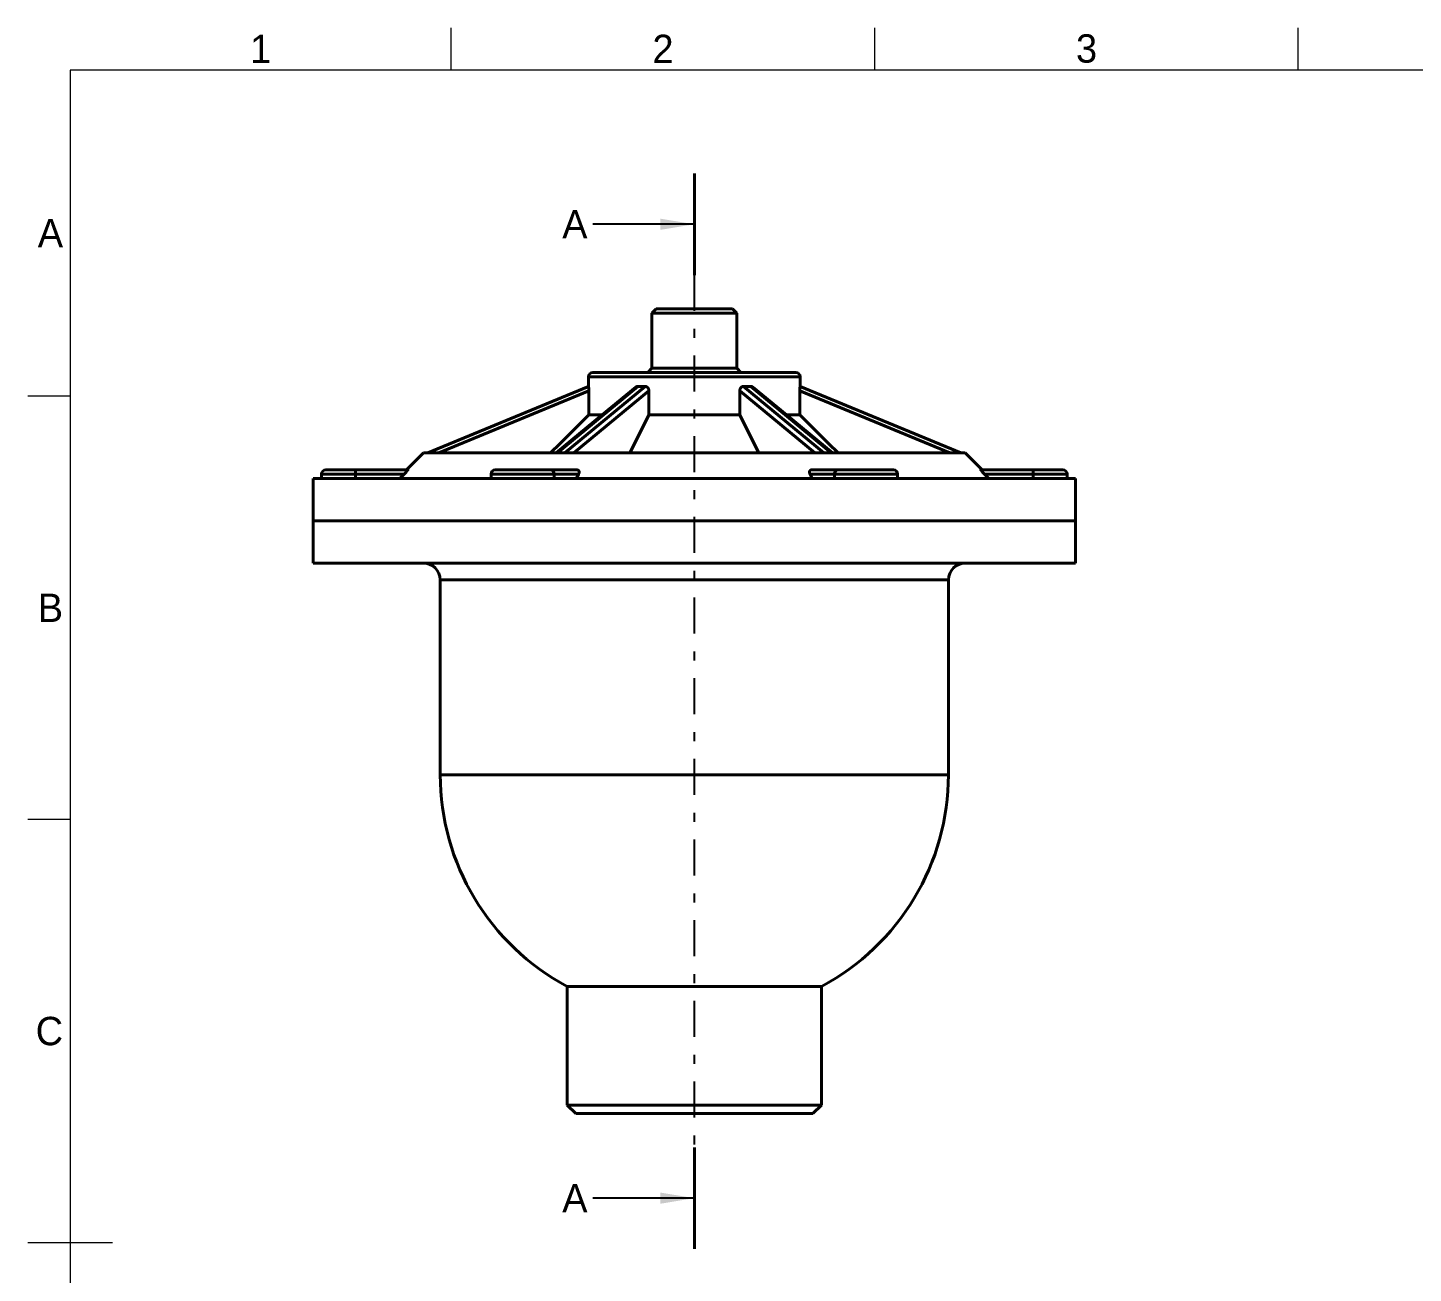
# Model space of a CAD drawing. Header units: millimetres. Extents: x 15 to 415, y 5 to 292.
# Drawn here: x 15 to 178.6, y 144.9 to 292 of the extents above; entities that cross this region are included whole.
import ezdxf

# ---------------------------------------------------------------- set-up
doc = ezdxf.new("R2010")
doc.units = ezdxf.units.MM
doc.linetypes.add('SectionLineISO', pattern=[13.758333, 4.233333, -2.116667, 1.058333, -2.116667, 4.233333])
for name, color, linetype in [('Annotations', 7, 'Continuous'), ('Border', 7, 'Continuous'), ('Geometries', 7, 'Continuous')]:
    doc.layers.add(name, color=color, linetype=linetype)
doc.styles.add('Shapr5', font='txt', dxfattribs={"height": 3.3495})
doc.styles.add('Shapr6', font='txt', dxfattribs={"height": 6.699})
doc.dimstyles.new('ISO-25', dxfattribs={"dimtxt": 2.5, "dimasz": 2.5, "dimexe": 1.25, "dimexo": 0.625, "dimtad": 1, "dimtxsty": 'Standard', "dimcen": 2.5, "dimadec": 0, "dimazin": 0, "dimtfac": 1, "dimtmove": 0, "dimatfit": 3, "dimfxl": 1, "dimarcsym": 0})

# ---------------------------------------------------------------- blocks, each defined once
blk = doc.blocks.new('*U2')
at = {"layer": 'Annotations', "linetype": 'Continuous', "lineweight": 40}
for p, q in [((93.7, 262.79), (93.7, 274.79)), ((93.7, 147.79), (93.7, 159.79))]:
    blk.add_line(p, q, dxfattribs=at)
at = {"layer": 'Annotations', "linetype": 'SectionLineISO', "lineweight": -3, "flags": 128}
blk.add_lwpolyline([(93.7, 153.79), (93.7, 268.79)], dxfattribs=at)
at = {"layer": 'Annotations', "linetype": 'Continuous', "lineweight": -3, "char_height": 3.35, "width": 500, "attachment_point": 4, "style": 'Shapr6'}
for insert in [(78.1, 268.79), (78.1, 153.79)]:
    blk.add_mtext('A', dxfattribs=dict(at, insert=insert))
at = {"layer": 'Annotations', "linetype": 'Continuous', "lineweight": -3}
for points in [[(93.7, 268.79), (81.7, 268.79)], [(93.7, 153.79), (81.7, 153.79)]]:
    blk.add_leader(points, dimstyle='ISO-25', override={"dimasz": 4}, dxfattribs=at)

msp = doc.modelspace()

# ---------------------------------------------------------------- linework, layer by layer
at = {"layer": 'Border', "linetype": 'Continuous', "lineweight": 15}
for p, q in [((65, 287), (65, 292)), ((115, 287), (115, 292)), ((165, 287), (165, 292)), ((410, 287), (20, 287)), ((20, 287), (20, 10)), ((20, 248.5), (15, 248.5)), ((20, 198.5), (15, 198.5)), ((25, 148.5), (15, 148.5))]:
    msp.add_line(p, q, dxfattribs=at)
at = {"layer": 'Geometries', "linetype": 'Continuous', "lineweight": 40}
for p, q in [((88.6973, 258.287), (89.1973, 258.787)), ((89.1973, 258.787), (98.1973, 258.787)), ((98.6973, 258.287), (98.1973, 258.787)), ((98.6973, 258.287), (88.6973, 258.287)), ((88.6973, 258.287), (88.6973, 251.787)), ((98.6973, 258.287), (98.6973, 251.787)), ((106.1973, 250.787), (81.1973, 250.787)), ((81.1973, 250.787), (81.1973, 249.6418)), ((81.6973, 251.287), (88.1973, 251.287)), ((88.1973, 251.287), (88.6973, 251.787)), ((88.1973, 251.287), (99.1973, 251.287)), ((88.6973, 251.787), (98.6973, 251.787)), ((99.1973, 251.287), (98.6973, 251.787)), ((99.1973, 251.287), (105.6973, 251.287)), ((106.1973, 249.6418), (106.1973, 250.787)), ((62.234, 241.787), (81.1973, 249.6418)), ((81.2373, 249.1172), (63.5406, 241.787)), ((87.0193, 249.6459), (77.5326, 241.787)), ((78.3987, 241.787), (87.8853, 249.6459)), ((88.3333, 249.1172), (79.4849, 241.787)), ((81.1973, 249.6418), (81.2073, 249.6459)), ((81.2373, 246.287), (81.2373, 249.1172)), ((86.7871, 249.5617), (82.8341, 246.287)), ((88.3333, 249.1172), (88.3333, 246.287)), ((99.0612, 246.287), (99.0612, 249.1172)), ((107.9096, 241.787), (99.0612, 249.1172)), ((99.5093, 249.6459), (108.9959, 241.787)), ((109.8619, 241.787), (100.3753, 249.6459)), ((100.6075, 249.5617), (100.6036, 249.5649)), ((104.5604, 246.287), (100.6075, 249.5617)), ((106.1572, 246.287), (106.1572, 249.1172)), ((123.854, 241.787), (106.1572, 249.1172)), ((106.1873, 249.6459), (106.1973, 249.6418)), ((106.1973, 249.6418), (125.1605, 241.787)), ((82.8341, 246.287), (77.4022, 241.787)), ((81.2373, 246.287), (82.8341, 246.287)), ((88.3333, 246.287), (87.7693, 245.1623)), ((88.3333, 246.287), (99.0612, 246.287)), ((99.0612, 246.287), (99.6252, 245.1623)), ((104.5604, 246.287), (106.1572, 246.287)), ((109.9924, 241.787), (104.5604, 246.287)), ((107.2852, 245.1623), (106.1572, 246.287)), ((86.078, 241.787), (87.7693, 245.1623)), ((101.3165, 241.787), (99.6252, 245.1623)), ((59.7139, 239.787), (61.7139, 241.787)), ((61.7139, 241.787), (62.234, 241.787)), ((62.234, 241.787), (63.5406, 241.787)), ((63.5406, 241.787), (76.7267, 241.787)), ((76.7267, 241.787), (77.4022, 241.787)), ((77.4022, 241.787), (77.5326, 241.787)), ((77.5326, 241.787), (78.3987, 241.787)), ((78.3987, 241.787), (79.4849, 241.787)), ((79.4849, 241.787), (86.078, 241.787)), ((86.078, 241.787), (101.3165, 241.787)), ((101.3165, 241.787), (107.9096, 241.787)), ((107.9096, 241.787), (108.9959, 241.787)), ((108.9959, 241.787), (109.8619, 241.787)), ((109.8619, 241.787), (109.9924, 241.787)), ((109.9924, 241.787), (110.6679, 241.787)), ((110.6679, 241.787), (123.854, 241.787)), ((123.854, 241.787), (125.1605, 241.787)), ((125.1605, 241.787), (125.6806, 241.787)), ((127.6806, 239.787), (125.6806, 241.787)), ((49.6973, 239.287), (49.6973, 238.787)), ((53.6973, 239.287), (49.6973, 239.287)), ((50.1973, 239.787), (53.6973, 239.787)), ((53.6973, 239.787), (53.6973, 239.287)), ((53.6973, 239.787), (59.7139, 239.787)), ((59.4467, 239.287), (53.6973, 239.287)), ((53.6973, 238.787), (53.6973, 239.287)), ((58.9434, 238.787), (59.4467, 239.287)), ((59.7139, 239.787), (59.8947, 239.787)), ((77.1614, 239.287), (69.6973, 239.287)), ((69.6973, 239.287), (69.6973, 238.787)), ((70.1973, 239.787), (76.7284, 239.787)), ((76.7284, 239.787), (79.8271, 239.787)), ((80.0361, 239.287), (77.1614, 239.287)), ((77.1614, 238.787), (77.1614, 239.287)), ((79.7844, 238.787), (80.0361, 239.287)), ((107.6101, 239.287), (107.3584, 239.287)), ((107.3584, 239.287), (107.44, 239.125)), ((107.44, 239.125), (107.4576, 239.09)), ((107.4576, 239.09), (107.6101, 238.787)), ((107.5675, 239.787), (110.6662, 239.787)), ((110.2332, 239.287), (107.6101, 239.287)), ((110.2332, 238.787), (110.2332, 239.287)), ((117.6972, 239.287), (110.2332, 239.287)), ((110.6662, 239.787), (117.1972, 239.787)), ((117.6972, 238.787), (117.6972, 239.287)), ((127.4999, 239.787), (127.6806, 239.787)), ((127.6806, 239.787), (133.6973, 239.787)), ((127.9478, 239.287), (127.9298, 239.3049)), ((127.9478, 239.287), (128.4504, 239.287)), ((127.9478, 239.287), (128.4512, 238.787)), ((133.6973, 239.287), (128.4504, 239.287)), ((133.6973, 239.287), (133.6973, 239.787)), ((133.6973, 239.787), (137.1973, 239.787)), ((133.6973, 238.787), (133.6973, 239.287)), ((137.6973, 239.287), (133.6973, 239.287)), ((137.6973, 238.787), (137.6973, 239.287)), ((48.6973, 238.787), (49.6973, 238.787)), ((48.6973, 238.787), (48.6973, 233.787)), ((49.6973, 238.787), (53.6973, 238.787)), ((53.6973, 238.787), (58.9433, 238.787)), ((58.9433, 238.787), (69.6973, 238.787)), ((69.6973, 238.787), (77.1614, 238.787)), ((77.1614, 238.787), (79.7844, 238.787)), ((79.7844, 238.787), (107.6101, 238.787)), ((107.6101, 238.787), (110.2332, 238.787)), ((110.2332, 238.787), (117.6972, 238.787)), ((117.6972, 238.787), (128.4512, 238.787)), ((128.4512, 238.787), (133.6973, 238.787)), ((133.6973, 238.787), (137.6973, 238.787)), ((137.6973, 238.787), (138.6973, 238.787)), ((138.6973, 238.787), (138.6973, 233.787)), ((48.6973, 233.787), (138.6973, 233.787)), ((48.6973, 233.787), (138.6973, 233.787)), ((48.6973, 233.787), (48.6973, 228.787)), ((138.6973, 233.787), (138.6973, 228.787)), ((48.6973, 228.787), (61.6973, 228.787)), ((61.6973, 228.787), (125.6973, 228.787)), ((125.6973, 228.787), (138.6973, 228.787)), ((123.6973, 226.787), (63.6973, 226.787)), ((63.6973, 226.787), (63.6973, 203.787)), ((123.6973, 226.787), (123.6973, 203.787)), ((63.6973, 203.787), (123.6973, 203.787)), ((78.6973, 178.787), (108.6973, 178.787)), ((78.6973, 178.787), (78.6973, 164.787)), ((108.6973, 178.787), (108.6973, 164.787)), ((78.6973, 164.787), (108.6973, 164.787)), ((78.6973, 164.787), (79.6973, 163.787)), ((107.6973, 163.787), (79.6973, 163.787)), ((108.6973, 164.787), (107.6973, 163.787))]:
    msp.add_line(p, q, dxfattribs=at)
at = {"layer": 'Geometries', "linetype": 'Continuous', "lineweight": 40, "flags": 128}
for points in [[(81.2073, 249.6459), (81.2079, 249.6459), (81.2086, 249.6454), (81.2092, 249.6444), (81.2099, 249.6428), (81.2106, 249.6407), (81.2114, 249.638), (81.2122, 249.6348), (81.2129, 249.631), (81.2137, 249.6266), (81.2145, 249.6218), (81.2153, 249.6166), (81.2161, 249.6109), (81.2169, 249.6047), (81.2177, 249.598), (81.2185, 249.5909), (81.2193, 249.5831), (81.2202, 249.5748), (81.221, 249.5661), (81.2218, 249.557), (81.2226, 249.5474), (81.2234, 249.5375), (81.2242, 249.5272), (81.225, 249.5165), (81.2258, 249.5054), (81.2265, 249.494), (81.2273, 249.4819), (81.228, 249.4695), (81.2288, 249.4567), (81.2295, 249.4437), (81.2301, 249.4303), (81.2308, 249.4163), (81.2315, 249.4019), (81.2321, 249.3873), (81.2327, 249.3725), (81.2332, 249.3574), (81.2338, 249.3417), (81.2343, 249.3258), (81.2347, 249.3097), (81.2352, 249.2934), (81.2356, 249.2769), (81.236, 249.2576), (81.2363, 249.2381), (81.2366, 249.2184), (81.2369, 249.1987), (81.2371, 249.1784), (81.2372, 249.158), (81.2373, 249.1376), (81.2373, 249.1172)], [(86.791, 249.5649), (86.7901, 249.5642), (86.7871, 249.5617)], [(87.0193, 249.6459), (87.0083, 249.646), (86.9974, 249.6457), (86.9864, 249.645), (86.9755, 249.6439), (86.9624, 249.6422), (86.9493, 249.6399), (86.9363, 249.6372), (86.9234, 249.6339), (86.9106, 249.6301), (86.8975, 249.6256), (86.8846, 249.6206), (86.8719, 249.6151), (86.8593, 249.6091), (86.8469, 249.6026), (86.8351, 249.5958), (86.8236, 249.5886), (86.8122, 249.5809), (86.801, 249.5727), (86.791, 249.5649)], [(88.3333, 249.1172), (88.3331, 249.1359), (88.3322, 249.1547), (88.3309, 249.1734), (88.329, 249.192), (88.3265, 249.2105), (88.3234, 249.2295), (88.3197, 249.2483), (88.3155, 249.267), (88.3106, 249.2855), (88.3052, 249.3038), (88.2994, 249.3214), (88.2931, 249.3388), (88.2862, 249.356), (88.2788, 249.3728), (88.2709, 249.3894), (88.2621, 249.4061), (88.2529, 249.4225), (88.243, 249.4386), (88.2327, 249.4541), (88.2219, 249.4693), (88.2115, 249.4827), (88.2007, 249.4958), (88.1895, 249.5084), (88.178, 249.5205), (88.1661, 249.5322), (88.1534, 249.5438), (88.1403, 249.5548), (88.1268, 249.5653), (88.113, 249.5752), (88.0989, 249.5845), (88.086, 249.5924), (88.0729, 249.5998), (88.0595, 249.6066), (88.0459, 249.6129), (88.0322, 249.6187), (88.0179, 249.6241), (88.0034, 249.629), (87.9887, 249.6332), (87.974, 249.6369), (87.9591, 249.6399), (87.9444, 249.6423), (87.9297, 249.6441), (87.9149, 249.6453), (87.9001, 249.6459), (87.8853, 249.6459)], [(99.0615, 249.1353), (99.0615, 249.1346), (99.0612, 249.1172)], [(99.5093, 249.6459), (99.4939, 249.6459), (99.4786, 249.6452), (99.4633, 249.6439), (99.4495, 249.6422), (99.4357, 249.6399), (99.4219, 249.6372), (99.4083, 249.6339), (99.3947, 249.6301), (99.3809, 249.6256), (99.3672, 249.6206), (99.3536, 249.6151), (99.3402, 249.6091), (99.327, 249.6026), (99.3145, 249.5958), (99.3021, 249.5886), (99.2899, 249.5809), (99.2779, 249.5727), (99.2662, 249.5642), (99.2544, 249.555), (99.2429, 249.5453), (99.2317, 249.5352), (99.2208, 249.5247), (99.2101, 249.5139), (99.1998, 249.5026), (99.1897, 249.4909), (99.18, 249.4789), (99.1706, 249.4665), (99.1616, 249.4538), (99.1528, 249.4405), (99.1443, 249.4269), (99.1362, 249.4129), (99.1285, 249.3987), (99.1212, 249.3843), (99.114, 249.3691), (99.1073, 249.3536), (99.1011, 249.3379), (99.0953, 249.322), (99.09, 249.3059), (99.0849, 249.2892), (99.0804, 249.2724), (99.0763, 249.2554), (99.0728, 249.2382), (99.0697, 249.221), (99.0671, 249.2038), (99.065, 249.1866), (99.0633, 249.1693), (99.0622, 249.1519), (99.0615, 249.1353)], [(100.6036, 249.5649), (100.603, 249.5653), (100.5902, 249.5752), (100.577, 249.5845), (100.565, 249.5924), (100.5527, 249.5998), (100.5401, 249.6066), (100.5274, 249.6129), (100.5145, 249.6187), (100.501, 249.6241), (100.4873, 249.629), (100.4735, 249.6332), (100.4596, 249.6369), (100.4455, 249.6399), (100.434, 249.6419), (100.4223, 249.6435), (100.4107, 249.6448), (100.3989, 249.6456), (100.3871, 249.646), (100.3753, 249.6459)], [(106.1873, 249.6459), (106.1866, 249.6459), (106.1858, 249.6452), (106.1851, 249.6439), (106.1844, 249.6422), (106.1837, 249.6399), (106.1829, 249.6372), (106.1822, 249.6339), (106.1814, 249.6301), (106.1807, 249.6256), (106.1798, 249.6206), (106.179, 249.6151), (106.1782, 249.6091), (106.1774, 249.6026), (106.1766, 249.5958), (106.1758, 249.5886), (106.175, 249.5809), (106.1742, 249.5727), (106.1734, 249.5642), (106.1726, 249.555), (106.1717, 249.5453), (106.1709, 249.5352), (106.1701, 249.5247), (106.1693, 249.5139), (106.1686, 249.5026), (106.1678, 249.4909), (106.1671, 249.4789), (106.1663, 249.4665), (106.1656, 249.4538), (106.1649, 249.4405), (106.1642, 249.4269), (106.1636, 249.4129), (106.163, 249.3987), (106.1623, 249.3843), (106.1618, 249.3691), (106.1612, 249.3536), (106.1607, 249.3379), (106.1602, 249.322), (106.1597, 249.3059), (106.1593, 249.2892), (106.1589, 249.2724), (106.1585, 249.2554), (106.1582, 249.2382), (106.158, 249.221), (106.1577, 249.2038), (106.1575, 249.1866), (106.1574, 249.1693), (106.1573, 249.1519), (106.1572, 249.1353)], [(106.1572, 249.1353), (106.1572, 249.1346), (106.1572, 249.1172)], [(76.7267, 241.787), (77.8541, 242.9122), (78.9816, 244.0374), (80.1094, 245.1623), (81.2373, 246.287)], [(110.6678, 241.787), (109.5405, 242.9122), (108.4129, 244.0374), (107.2852, 245.1623)], [(59.4648, 239.3049), (59.4644, 239.3045), (59.4467, 239.287)], [(59.8947, 239.787), (59.896, 239.7867), (59.8969, 239.786), (59.8973, 239.7848), (59.8972, 239.783), (59.8966, 239.7808), (59.8955, 239.778), (59.8939, 239.7747), (59.8918, 239.7709), (59.8892, 239.7668), (59.8862, 239.7622), (59.8828, 239.7573), (59.8789, 239.7519), (59.8745, 239.746), (59.8697, 239.7397), (59.8645, 239.733), (59.8589, 239.726), (59.8529, 239.7186), (59.8466, 239.7108), (59.8399, 239.7028), (59.8329, 239.6945), (59.8256, 239.6859), (59.8178, 239.6769), (59.8097, 239.6676), (59.8013, 239.6581), (59.7927, 239.6483), (59.7839, 239.6384), (59.7738, 239.6272), (59.7634, 239.6157), (59.7529, 239.6041), (59.7421, 239.5923), (59.7311, 239.5804), (59.7199, 239.5683), (59.7085, 239.5561), (59.697, 239.5437), (59.6847, 239.5306), (59.6722, 239.5174), (59.6596, 239.5042), (59.6469, 239.4908), (59.6311, 239.4744), (59.6152, 239.4578), (59.5992, 239.4412), (59.5829, 239.4245), (59.5666, 239.4078), (59.5502, 239.391), (59.5336, 239.3742), (59.517, 239.3574), (59.4995, 239.3397), (59.482, 239.3221), (59.4648, 239.3049)], [(79.8271, 239.787), (79.8413, 239.7867), (79.8552, 239.786), (79.869, 239.7848), (79.8824, 239.783), (79.896, 239.7808), (79.9092, 239.778), (79.922, 239.7747), (79.9345, 239.7709), (79.9461, 239.7668), (79.9573, 239.7622), (79.9681, 239.7573), (79.9785, 239.7519), (79.9887, 239.746), (79.9984, 239.7397), (80.0077, 239.733), (80.0164, 239.726), (80.0248, 239.7186), (80.0327, 239.7108), (80.0401, 239.7028), (80.047, 239.6945), (80.0535, 239.6859), (80.0596, 239.6769), (80.0653, 239.6676), (80.0706, 239.6581), (80.0753, 239.6483), (80.0797, 239.6384), (80.0839, 239.6272), (80.0877, 239.6157), (80.0909, 239.6041), (80.0936, 239.5923), (80.0959, 239.5804), (80.0976, 239.5683), (80.0989, 239.5561), (80.0998, 239.5437), (80.1002, 239.5306), (80.1001, 239.5174), (80.0996, 239.5042), (80.0986, 239.4908), (80.0967, 239.4744), (80.0943, 239.4578), (80.0912, 239.4412), (80.0875, 239.4245), (80.0832, 239.4078), (80.0784, 239.391), (80.0729, 239.3742), (80.0669, 239.3574), (80.0601, 239.3397), (80.0527, 239.3221), (80.0448, 239.3049)], [(80.0448, 239.3049), (80.0447, 239.3045), (80.0361, 239.287)], [(107.3584, 239.287), (107.3495, 239.3053), (107.3412, 239.3237), (107.3335, 239.342), (107.3265, 239.3604), (107.3201, 239.3788), (107.3143, 239.3971), (107.3093, 239.4155), (107.3049, 239.4337), (107.3018, 239.449), (107.2992, 239.4642), (107.2972, 239.4794), (107.2957, 239.4945), (107.2947, 239.5095), (107.2944, 239.5235), (107.2945, 239.5374), (107.2952, 239.5511), (107.2965, 239.5648), (107.2983, 239.5782), (107.3003, 239.5896), (107.3028, 239.6008), (107.3057, 239.6119), (107.3091, 239.6228), (107.3129, 239.6335), (107.3173, 239.644), (107.3216, 239.6533), (107.3263, 239.6624), (107.3314, 239.6713), (107.3369, 239.68), (107.3429, 239.6884), (107.3494, 239.6969), (107.3565, 239.7051), (107.364, 239.713), (107.372, 239.7206), (107.3804, 239.7279), (107.3892, 239.7348), (107.3986, 239.7413), (107.4084, 239.7475), (107.4186, 239.7533), (107.4296, 239.7588), (107.4411, 239.7639), (107.4531, 239.7685), (107.4654, 239.7726), (107.477, 239.7759), (107.4889, 239.7788), (107.501, 239.7812), (107.5135, 239.7832), (107.5266, 239.7849), (107.54, 239.786), (107.5537, 239.7867), (107.5675, 239.787)], [(127.9298, 239.3049), (127.9294, 239.3053), (127.911, 239.3237), (127.8927, 239.342), (127.8745, 239.3604), (127.8564, 239.3788), (127.8383, 239.3971), (127.8204, 239.4155), (127.8026, 239.4337), (127.7878, 239.449), (127.7731, 239.4642), (127.7586, 239.4794), (127.7442, 239.4945), (127.7299, 239.5095), (127.7167, 239.5235), (127.7036, 239.5374), (127.6906, 239.5511), (127.6779, 239.5648), (127.6655, 239.5782), (127.655, 239.5896), (127.6447, 239.6008), (127.6346, 239.6119), (127.6248, 239.6228), (127.6151, 239.6335), (127.6057, 239.644), (127.5975, 239.6533), (127.5895, 239.6624), (127.5817, 239.6713), (127.5741, 239.68), (127.5668, 239.6884), (127.5597, 239.6969), (127.5528, 239.7051), (127.5462, 239.713), (127.54, 239.7206), (127.5341, 239.7279), (127.5286, 239.7348), (127.5236, 239.7413), (127.5189, 239.7475), (127.5146, 239.7533), (127.5107, 239.7588), (127.5072, 239.7639), (127.5043, 239.7685), (127.5018, 239.7726), (127.5, 239.7759), (127.4987, 239.7788), (127.4978, 239.7812), (127.4973, 239.7832), (127.4972, 239.7849), (127.4977, 239.786), (127.4985, 239.7867), (127.4999, 239.787)]]:
    msp.add_lwpolyline(points, dxfattribs=at)
at = {"layer": 'Geometries', "linetype": 'Continuous', "lineweight": 40}
for centre, radius, start, end in [((81.6973, 250.787), 0.5, 90, 180), ((105.6973, 250.787), 0.5, 0, 90), ((50.1973, 239.287), 0.5, 90, 180), ((70.1973, 239.287), 0.5, 90, 180), ((117.1972, 239.287), 0.5, 0, 90), ((137.1973, 239.287), 0.5, 0, 90), ((61.6973, 226.787), 2, 0, 90), ((125.6973, 226.787), 2, 90, 180), ((92.0306, 203.787), 28.3333, 180, 241.927513), ((95.3639, 203.787), 28.3333, 298.072487, 0)]:
    msp.add_arc(centre, radius, start, end, dxfattribs=at)
for centre, major_axis, ratio, start_param, end_param in [((93.6973, 254.8195), (12.4595, 2.9413), 0.34199871, 4.06821932, 4.14824067), ((93.6973, 254.8195), (-12.4595, 2.9413), 0.34199871, 2.13494464, 2.21496599), ((76.7284, 239.287), (0, -0.5), 0.8660254, 1.57079633, 3.14159265), ((110.6662, 239.287), (0, -0.5), 0.8660254, 3.14159265, 4.71238898)]:
    msp.add_ellipse(centre, major_axis=major_axis, ratio=ratio, start_param=start_param, end_param=end_param, dxfattribs=at)

# ---------------------------------------------------------------- block references
msp.add_blockref('*U2', (0, 0))

# ---------------------------------------------------------------- texts
at = {"layer": 'Border', "linetype": 'Continuous', "lineweight": 15, "char_height": 3.3495, "width": 3.3495, "style": 'Shapr5'}
for s, insert, attachment_point in [('1', (42.5, 287.8252), 8), ('2', (90, 287.8252), 8), ('3', (140, 287.8252), 8), ('A', (19.1747, 267.75), 6), ('B', (19.1747, 223.5), 6), ('C', (19.1747, 173.5), 6)]:
    msp.add_mtext(s, dxfattribs=dict(at, insert=insert, attachment_point=attachment_point))

doc.saveas('drawing.dxf')
